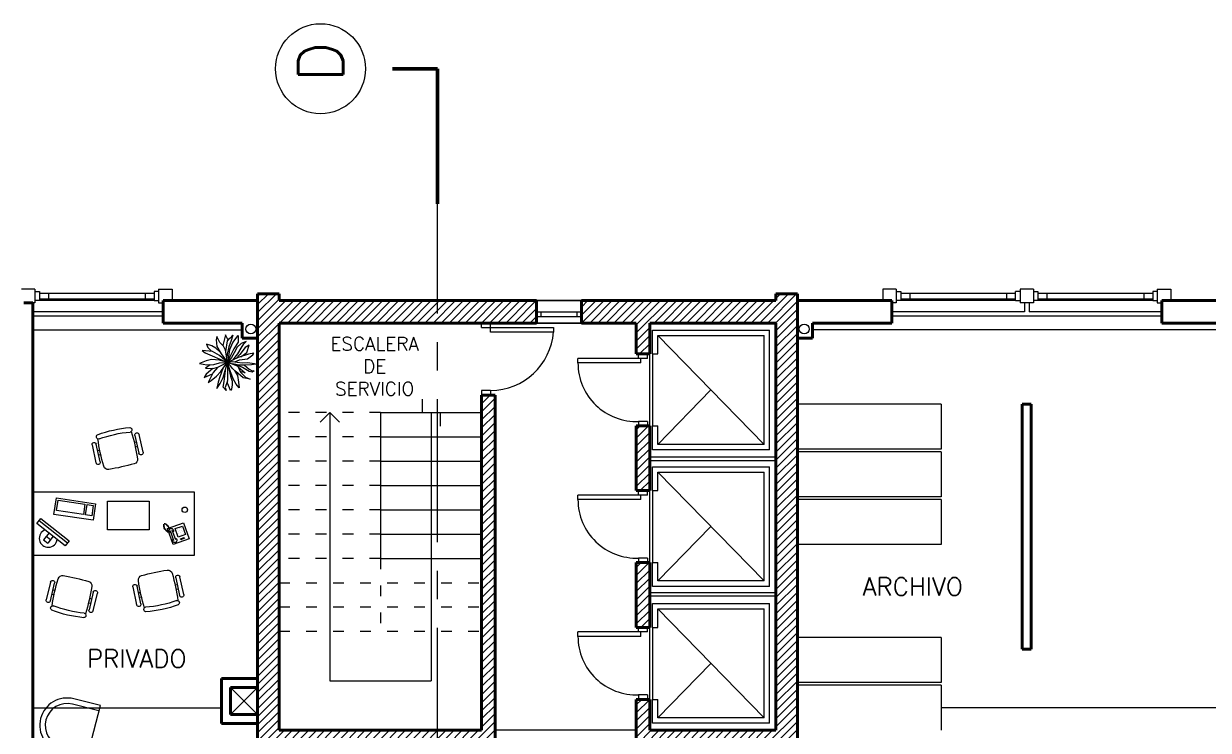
# Model space of a CAD drawing. Extents: x 1018 to 1337, y -109 to 133.
# Drawn here: x 1160.33 to 1173.5, y 124.3 to 132.15 of the extents above; entities that cross this region are included whole.
import ezdxf

# ---------------------------------------------------------------- set-up
doc = ezdxf.new("R2010")
doc.units = 0
doc.header["$LTSCALE"] = 0.5
doc.linetypes.add('ACAD_ISO03W100', pattern=[30, 12, -18])
doc.linetypes.add('CENTER', pattern=[50.8, 31.75, -6.35, 6.35, -6.35])
doc.layers.get('0').update_dxf_attribs({"linetype": 'CONTINUOUS'})
for name, color, linetype, lineweight in [('Carpintería', 55, 'CONTINUOUS', 20), ('Detalles .05', 243, 'CONTINUOUS', 5), ('Detalles 01', 8, 'CONTINUOUS', 9), ('Equipamiento fijo', 31, 'CONTINUOUS', 13), ('Equipamiento movil', 33, 'CONTINUOUS', 9), ('Muros corte', 7, 'CONTINUOUS', 40), ('Muros vista', 253, 'CONTINUOUS', 25), ('Pisos', 252, 'CONTINUOUS', 18), ('Proyección', 4, 'ACAD_ISO03W100', 18), ('Punta 01', 6, 'CONTINUOUS', 9), ('Punta 015', 64, 'CONTINUOUS', 13), ('Punta 02', 11, 'CONTINUOUS', 20), ('Punta 05', 52, 'CONTINUOUS', 50), ('Tratamiento pisos', 251, 'CONTINUOUS', 9)]:
    doc.layers.add(name, color=color, linetype=linetype, lineweight=lineweight)
doc.styles.add('Texto 1.5 mm', font='simplex.shx', dxfattribs={"height": 0.15})
doc.styles.add('Texto 2 mm', font='simplex.shx', dxfattribs={"height": 0.2})
doc.styles.add('Texto 5 mm', font='simplex.shx', dxfattribs={"height": 0.5})
pattern_1 = [(45, (127.78651, 0.94109), (-0.0449012806, 0.0449012806), [])]

# ---------------------------------------------------------------- blocks, each defined once
blk = doc.blocks.new('TELEFONO')
at = {"layer": 'Detalles .05'}
for p, q in [((0.139, 0.134), (-0.098, 0.134)), ((-0.098, 0.134), (-0.098, -0.099)), ((-0.071, 0.089), (-0.071, -0.055)), ((-0.043, 0.089), (-0.043, -0.055)), ((0.108, 0.063), (0, 0.063)), ((0, 0.063), (0, -0.063)), ((0.081, 0.108), (0.023, 0.108)), ((0.023, 0.108), (0.023, 0.094)), ((0.023, 0.094), (0.081, 0.094)), ((0.027, 0.041), (0.027, 0.041)), ((0.027, 0.014), (0.027, 0.014)), ((0.054, 0.041), (0.054, 0.041)), ((0.054, 0.014), (0.054, 0.014)), ((0.081, 0.094), (0.081, 0.108)), ((0.081, 0.041), (0.081, 0.041)), ((0.081, 0.014), (0.081, 0.014)), ((0.108, -0.063), (0.108, 0.063)), ((0.139, -0.099), (0.139, 0.134)), ((-0.129, -0.104), (-0.147, -0.11)), ((-0.129, -0.116), (-0.147, -0.121)), ((-0.129, -0.127), (-0.147, -0.133)), ((-0.129, -0.139), (-0.147, -0.145)), ((-0.124, -0.093), (-0.141, -0.098)), ((-0.124, -0.15), (-0.141, -0.156)), ((-0.118, -0.081), (-0.135, -0.087)), ((-0.118, -0.162), (-0.135, -0.168)), ((-0.112, -0.07), (-0.129, -0.075)), ((-0.106, -0.058), (-0.124, -0.064)), ((-0.101, -0.047), (-0.118, -0.052)), ((-0.089, -0.156), (-0.106, -0.162)), ((-0.083, -0.145), (-0.101, -0.15)), ((-0.098, -0.099), (0.139, -0.099)), ((-0.078, -0.133), (-0.095, -0.139)), ((-0.072, -0.121), (-0.089, -0.127)), ((-0.067, -0.083), (-0.078, -0.116)), ((0, -0.063), (0.108, -0.063)), ((0.027, -0.013), (0.027, -0.013)), ((0.027, -0.04), (0.027, -0.04)), ((0.054, -0.013), (0.054, -0.013)), ((0.054, -0.04), (0.054, -0.04)), ((0.081, -0.013), (0.081, -0.013)), ((0.081, -0.04), (0.081, -0.04)), ((-0.104, -0.17), (-0.122, -0.176))]:
    blk.add_line(p, q, dxfattribs=at)
for centre, start, end in [((-0.057, 0.089), 298.4915, 241.5085), ((-0.057, -0.055), 118.4915, 61.5085)]:
    blk.add_arc(centre, 0.0302, start, end, dxfattribs=at)
blk = doc.blocks.new('RECTANG')
for p, q in [((1, 1), (0, 1)), ((0, 1), (0, 0)), ((1, 0), (1, 1)), ((0, 0), (1, 0))]:
    blk.add_line(p, q)
blk = doc.blocks.new('KEYBOARD', base_point=(60, 294))
for p, xscale, yscale, zscale in [((60, 294), 19, 8, 19), ((61, 295), 13, 5, 13), ((75, 295), 3, 5, 3)]:
    blk.add_blockref('RECTANG', p, dxfattribs=dict(xscale=xscale, yscale=yscale, zscale=zscale))
blk = doc.blocks.new('Silla 1')
at = {"layer": 'Equipamiento movil'}
for p, q in [((-0.113, 0.266), (0.03, 0.409)), ((0.064, 0.375), (-0.079, 0.232)), ((-0.025, 0.286), (-0.009, 0.269)), ((0.01, 0.321), (0.027, 0.305)), ((0.232, -0.079), (0.375, 0.064)), ((0.409, 0.03), (0.266, -0.113)), ((0.305, 0.027), (0.321, 0.01)), ((0.269, -0.009), (0.286, -0.025))]:
    blk.add_line(p, q, dxfattribs=at)
for centre, radius, start, end in [((0.047, 0.392), 0.0242, 315, 135), ((0.147, 0.396), 0.0255, 61.3631, 224.3749), ((-0.651, -0.651), 1.342, 37.131, 52.869), ((-0.096, 0.249), 0.0242, 135, 315), ((1.406, -1.127), 1.988, 130.2245, 139.1817), ((-0.654, -0.654), 1.296, 37.1584, 52.8416), ((-0.061, 0.139), 0.0505, 139.1817, 220.8183), ((0.396, 0.147), 0.0255, 225.6251, 28.6369), ((1.406, 1.406), 1.988, 220.8183, 229.1817), ((-1.127, 1.406), 1.988, 310.8183, 319.7755), ((0.392, 0.047), 0.0242, 315, 135), ((0.139, -0.061), 0.0505, 229.1817, 310.8183), ((0.249, -0.096), 0.0242, 135, 315)]:
    blk.add_arc(centre, radius, start, end, dxfattribs=at)
blk = doc.blocks.new('Silla 2')
for p, q in [((15, 15), (0, 15)), ((0, 15), (0, -15)), ((15, 12), (0, 12)), ((0, -12), (15, -12)), ((0, -15), (15, -15))]:
    blk.add_line(p, q)
for radius in [15, 12]:
    blk.add_arc((15, 0), radius, 270, 90)
blk = doc.blocks.new('Treei')
for p, q in [((-1.6, 5.41), (-2.01, 5.58)), ((-2.01, 5.58), (-1.8, 4.47)), ((-0.75, 4.27), (-1.6, 5.41)), ((0.01, 4.32), (0.22, 5.68)), ((0.22, 5.68), (0.34, 5.97)), ((0.34, 5.97), (0.52, 5.11)), ((0.52, 5.11), (0.61, 3.71)), ((1.42, 4.57), (1.81, 5.28)), ((1.81, 5.28), (1.78, 5.7)), ((1.78, 5.7), (2.06, 5.28)), ((2.06, 5.28), (1.92, 4.62)), ((-3.94, 3.46), (-4.45, 3.93)), ((-4.45, 3.93), (-4.03, 2.89)), ((-4.03, 2.89), (-3.28, 2.03)), ((-3.05, 2.89), (-3.94, 3.46)), ((-2.15, 4.1), (-3.71, 4.62)), ((-3.71, 4.62), (-3.16, 3.73)), ((-3.16, 3.73), (-1.67, 2.62)), ((-1.83, 2.15), (-3.05, 2.89)), ((-1.21, 2.79), (-2.15, 4.1)), ((-1.8, 4.47), (-1.02, 2.25)), ((-1.67, 2.62), (-0.88, 1.91)), ((-0.56, 2.57), (-0.75, 4.27)), ((-0.11, 1.56), (-0.56, 2.57)), ((-0.17, 1), (0.06, 3.09)), ((0.06, 3.09), (0.01, 4.32)), ((1.05, 3.19), (0.44, 1.74)), ((0.61, 3.71), (0.57, 2.38)), ((0.61, 3.58), (1.42, 4.57)), ((0.8, 2.18), (2.11, 2.72)), ((0.96, 2.25), (2.2, 3.73)), ((1.92, 4.62), (1.05, 3.19)), ((2.2, 3.73), (1.92, 2.62)), ((2.11, 2.72), (3.12, 3.85)), ((3.3, 3.31), (2.36, 2.28)), ((3.12, 3.85), (3.58, 4.84)), ((3.58, 4.84), (3.3, 3.31)), ((-4.76, 0.09), (-5.92, -0.48)), ((-5.51, 0.92), (-5.8, 1.09)), ((-5.8, 1.09), (-4.68, 0.77)), ((-5.76, 2.23), (-4.31, 2.25)), ((-4.26, 1.14), (-5.76, 2.23)), ((-5.12, 0.4), (-5.51, 0.92)), ((-4.61, -0.04), (-5.12, 0.4)), ((-4.68, 0.77), (-3.34, 0.26)), ((-4.31, 2.25), (-2.93, 1.32)), ((-2.77, 0.45), (-4.26, 1.14)), ((-3.34, 0.26), (-1.78, -0.09)), ((-3.28, 2.03), (-2.08, 1.39)), ((-2.93, 1.32), (-0.51, 0.11)), ((-0.77, 0.18), (-2.77, 0.45)), ((-2.08, 1.39), (-1.04, 0.82)), ((-0.51, 1.14), (-1.83, 2.15)), ((-1.04, 0.82), (0.03, -0.03)), ((-1.02, 2.25), (0.03, -0.03)), ((0.03, -0.03), (-0.77, 0.18)), ((0.03, -0.03), (-0.17, 1)), ((0.03, -0.03), (0.2, 0.77)), ((2.04, 0.65), (0.03, -0.03)), ((0.7, 0.63), (0.03, -0.03)), ((0.03, -0.03), (2.96, 0.63)), ((1.85, 0.03), (0.03, -0.03)), ((0.2, 0.77), (0.8, 2.18)), ((0.57, 2.38), (0.31, 1.05)), ((1.28, 1.02), (0.7, 0.63)), ((1.99, 1.81), (1.28, 1.02)), ((1.69, 1.48), (2.82, 2.08)), ((3.28, 0.01), (1.85, 0.03)), ((2.36, 2.28), (1.99, 1.81)), ((2.73, 0.9), (2.04, 0.65)), ((3.51, 1.17), (2.73, 0.9)), ((2.82, 2.08), (4.22, 2.33)), ((2.96, 0.63), (3.97, 1)), ((4.41, -0.01), (3.28, 0.01)), ((4.64, 1.81), (3.51, 1.17)), ((3.97, 1), (4.77, 0.95)), ((4.22, 2.33), (5.46, 2.47)), ((5.39, 0.4), (4.41, -0.01)), ((5.46, 2.47), (4.64, 1.81)), ((4.77, 0.95), (5.72, 0.8)), ((6.02, 0.65), (5.39, 0.4)), ((5.72, 0.8), (6.02, 0.65)), ((-5.92, -0.48), (-3.64, -1.03)), ((-4.26, -1.67), (-5.51, -2.28)), ((-5.51, -2.28), (-4.86, -2.48)), ((-4.86, -2.48), (-3.37, -2.31)), ((-2.36, -0.36), (-4.61, -0.04)), ((-3.44, -0.9), (-4.26, -1.67)), ((-3.05, -2.53), (-3.55, -3.37)), ((-2.65, -0.43), (-3.44, -0.9)), ((-3.37, -2.31), (-1.83, -1.37)), ((-2.28, -1.64), (-3.05, -2.53)), ((-1.34, -0.24), (-2.65, -0.43)), ((-1.46, -1.72), (-2.33, -3.24)), ((-1.83, -1.37), (0.03, -0.03)), ((-1.78, -0.09), (-0.95, -0.18)), ((0.03, -0.03), (-1.46, -1.72)), ((-1.39, -3.32), (0.03, -0.03)), ((0.03, -0.03), (-1.34, -0.24)), ((-0.47, -1.76), (-0.63, -3.46)), ((0.03, -0.03), (-0.47, -1.76)), ((0.11, -1.72), (0.03, -0.03)), ((0.03, -0.03), (1.07, -2.16)), ((1, -0.83), (0.03, -0.03)), ((3.21, -0.98), (0.03, -0.03)), ((0.45, -2.92), (0.11, -1.72)), ((1.97, -1.44), (1, -0.83)), ((1.3, -3.19), (1.03, -2.11)), ((1.07, -2.16), (2.15, -3.07)), ((4.06, -0.75), (1.24, -0.39)), ((1.31, -1.02), (3.1, -1.64)), ((2.93, -2.41), (1.97, -1.44)), ((3.85, -3.54), (2.93, -2.41)), ((3.1, -1.64), (4.24, -2.04)), ((4.47, -1.62), (3.21, -0.98)), ((3.92, 0), (5.37, -0.51)), ((5.3, -0.93), (4.06, -0.75)), ((4.24, -2.04), (5.56, -2.28)), ((5.56, -2.28), (4.47, -1.62)), ((6.02, -0.34), (5.3, -0.93)), ((5.37, -0.51), (6.02, -0.34)), ((-3.55, -3.37), (-3.92, -4.48)), ((-3.92, -4.48), (-3.16, -4.25)), ((-3.16, -4.25), (-2.38, -3.46)), ((-2.33, -3.24), (-2.56, -5.44)), ((-2.56, -5.44), (-2.06, -4.77)), ((-2.06, -4.77), (-1.39, -3.32)), ((-0.63, -3.46), (-0.35, -4.6)), ((-0.35, -4.6), (0.2, -6.03)), ((0.2, -6.03), (0.5, -4.43)), ((0.5, -4.43), (0.45, -2.92)), ((0.5, -3.74), (1.19, -4.72)), ((1.19, -4.72), (1.28, -3.19)), ((1.28, -3.19), (2.47, -4.62)), ((2.15, -3.07), (3.12, -3.59)), ((2.93, -4.4), (2.43, -3.22)), ((2.47, -4.62), (3.23, -5.02)), ((3.23, -5.02), (2.93, -4.4)), ((3.12, -3.59), (4.27, -4.18)), ((4.27, -4.18), (3.85, -3.54))]:
    blk.add_line(p, q)

msp = doc.modelspace()

# ---------------------------------------------------------------- hatches: boundary and pattern name
at = {"layer": 'Detalles 01'}
h = msp.add_hatch(dxfattribs=at)
h.set_pattern_fill('ANSI31,_O', color=256, scale=0.02)
h.set_pattern_definition([(45, (-2.01349, 0.94109), (-0.0449012806, 0.0449012806), [])])
h.paths.add_polyline_path([(1166.032, 129.071), (1164.932, 129.071), (1164.932, 128.821), (1166.032, 128.821)])
h.paths.add_polyline_path([(1164.932, 129.071), (1163.172, 129.071), (1163.172, 129.146), (1162.932, 129.146), (1162.932, 124.146), (1164.932, 124.146), (1164.932, 124.296), (1163.172, 124.296), (1163.172, 128.821), (1164.932, 128.821)])
h.paths.add_polyline_path([(1165.572, 128.021), (1165.422, 128.021), (1165.422, 124.296), (1164.932, 124.296), (1164.932, 124.146), (1165.572, 124.146)])
h = msp.add_hatch(dxfattribs=at)
h.set_pattern_fill('ANSI31', color=256, scale=0.02, style=0)
h.set_pattern_definition(pattern_1)
h.paths.add_polyline_path([(1168.932, 129.146), (1168.692, 129.146), (1168.692, 129.071), (1166.532, 129.071), (1166.532, 128.821), (1167.142, 128.821), (1167.142, 128.477), (1167.292, 128.477), (1167.292, 128.821), (1168.692, 128.821), (1168.692, 124.296), (1167.292, 124.296), (1167.292, 124.64), (1167.142, 124.64), (1167.142, 124.146), (1168.932, 124.146)])
h.paths.add_polyline_path([(1167.292, 127.677), (1167.142, 127.677), (1167.142, 126.959), (1167.292, 126.959)], flags=17)
h = msp.add_hatch(dxfattribs=at)
h.set_pattern_fill('ANSI31', color=256, scale=0.02, style=0)
h.set_pattern_definition(pattern_1)
h.paths.add_polyline_path([(1167.292, 126.159), (1167.142, 126.159), (1167.142, 125.44), (1167.292, 125.44)])

# ---------------------------------------------------------------- linework, layer by layer
at = {"layer": 'Carpintería'}
for p, q in [((1160.457, 129.196), (1160.307, 129.196)), ((1160.457, 129.196), (1160.457, 129.046)), ((1161.832, 129.196), (1161.832, 129.046)), ((1161.832, 129.196), (1161.982, 129.196)), ((1161.982, 129.196), (1161.982, 129.071)), ((1170.032, 129.196), (1169.882, 129.196)), ((1169.882, 129.196), (1169.882, 129.071)), ((1170.032, 129.196), (1170.032, 129.046)), ((1171.557, 129.196), (1171.407, 129.196)), ((1171.407, 129.196), (1171.407, 129.046)), ((1171.557, 129.196), (1171.557, 129.046)), ((1172.932, 129.196), (1172.932, 129.046)), ((1172.932, 129.196), (1173.082, 129.196)), ((1173.082, 129.196), (1173.082, 129.071)), ((1160.457, 129.171), (1160.507, 129.171)), ((1160.507, 129.071), (1160.457, 129.071)), ((1160.507, 129.171), (1160.507, 129.071)), ((1160.507, 129.151), (1161.782, 129.151)), ((1160.507, 129.091), (1161.782, 129.091)), ((1160.607, 129.151), (1160.607, 129.091)), ((1161.682, 129.151), (1161.682, 129.091)), ((1161.782, 129.171), (1161.782, 129.071)), ((1161.832, 129.171), (1161.782, 129.171)), ((1161.782, 129.071), (1161.832, 129.071)), ((1170.032, 129.171), (1170.082, 129.171)), ((1170.082, 129.071), (1170.032, 129.071)), ((1170.082, 129.171), (1170.082, 129.071)), ((1170.082, 129.151), (1171.357, 129.151)), ((1170.082, 129.091), (1171.357, 129.091)), ((1170.182, 129.151), (1170.182, 129.091)), ((1171.257, 129.151), (1171.257, 129.091)), ((1171.407, 129.171), (1171.357, 129.171)), ((1171.357, 129.071), (1171.357, 129.171)), ((1171.357, 129.071), (1171.407, 129.071)), ((1171.557, 129.171), (1171.607, 129.171)), ((1171.607, 129.071), (1171.557, 129.071)), ((1171.607, 129.171), (1171.607, 129.071)), ((1171.607, 129.151), (1172.882, 129.151)), ((1171.607, 129.091), (1172.882, 129.091)), ((1171.707, 129.151), (1171.707, 129.091)), ((1172.782, 129.151), (1172.782, 129.091)), ((1172.882, 129.171), (1172.882, 129.071)), ((1172.932, 129.171), (1172.882, 129.171)), ((1172.882, 129.071), (1172.932, 129.071)), ((1160.457, 129.046), (1160.432, 129.046)), ((1161.832, 129.046), (1161.882, 129.046)), ((1166.532, 128.941), (1166.032, 128.941)), ((1166.082, 128.941), (1166.082, 128.891)), ((1166.482, 128.941), (1166.482, 128.891)), ((1170.032, 129.046), (1169.982, 129.046)), ((1171.557, 129.046), (1171.407, 129.046)), ((1172.932, 129.046), (1172.982, 129.046)), ((1165.422, 128.771), (1165.422, 128.821)), ((1165.522, 128.771), (1165.522, 128.821)), ((1166.532, 128.891), (1166.032, 128.891)), ((1165.422, 128.771), (1165.522, 128.771)), ((1165.522, 128.771), (1166.222, 128.771)), ((1165.522, 128.721), (1165.522, 128.771)), ((1166.222, 128.721), (1165.522, 128.721)), ((1166.222, 128.771), (1166.222, 128.721)), ((1167.322, 128.741), (1168.622, 128.741)), ((1167.322, 128.477), (1167.322, 128.741)), ((1167.382, 128.681), (1168.562, 128.681)), ((1167.382, 128.477), (1167.382, 128.681)), ((1168.562, 127.473), (1168.562, 128.681)), ((1168.622, 127.413), (1168.622, 128.741)), ((1167.192, 128.427), (1166.492, 128.427)), ((1166.492, 128.377), (1166.492, 128.427)), ((1167.167, 128.427), (1167.167, 128.477)), ((1167.267, 128.427), (1167.167, 128.427)), ((1167.192, 128.377), (1167.192, 128.427)), ((1167.267, 128.427), (1167.267, 128.477)), ((1167.322, 128.477), (1167.382, 128.477)), ((1167.192, 128.377), (1166.492, 128.377)), ((1165.522, 128.071), (1165.422, 128.071)), ((1165.422, 128.071), (1165.422, 128.021)), ((1165.522, 128.071), (1165.522, 128.021)), ((1167.267, 127.727), (1167.167, 127.727)), ((1167.167, 127.727), (1167.167, 127.677)), ((1167.267, 127.727), (1167.267, 127.677)), ((1167.322, 127.413), (1167.322, 127.677)), ((1167.322, 127.677), (1167.382, 127.677)), ((1167.382, 127.473), (1167.382, 127.677)), ((1168.562, 127.473), (1167.382, 127.473)), ((1168.622, 127.413), (1167.322, 127.413)), ((1167.322, 127.223), (1168.622, 127.223)), ((1167.322, 126.959), (1167.322, 127.223)), ((1168.622, 125.895), (1168.622, 127.223)), ((1167.382, 127.163), (1168.562, 127.163)), ((1167.382, 126.959), (1167.382, 127.163)), ((1168.562, 125.955), (1168.562, 127.163)), ((1167.167, 126.909), (1167.167, 126.959)), ((1167.267, 126.909), (1167.267, 126.959)), ((1167.322, 126.959), (1167.382, 126.959)), ((1167.192, 126.909), (1166.492, 126.909)), ((1166.492, 126.859), (1166.492, 126.909)), ((1167.192, 126.859), (1166.492, 126.859)), ((1167.267, 126.909), (1167.167, 126.909)), ((1167.192, 126.859), (1167.192, 126.909)), ((1167.267, 126.209), (1167.167, 126.209)), ((1167.167, 126.209), (1167.167, 126.159)), ((1167.267, 126.209), (1167.267, 126.159)), ((1167.322, 125.895), (1167.322, 126.159)), ((1167.322, 126.159), (1167.382, 126.159)), ((1167.382, 125.955), (1167.382, 126.159)), ((1168.622, 125.895), (1167.322, 125.895)), ((1168.562, 125.955), (1167.382, 125.955)), ((1167.322, 125.705), (1168.622, 125.705)), ((1167.322, 125.44), (1167.322, 125.705)), ((1167.382, 125.645), (1168.562, 125.645)), ((1167.382, 125.44), (1167.382, 125.645)), ((1168.562, 124.436), (1168.562, 125.645)), ((1168.622, 124.376), (1168.622, 125.705)), ((1167.192, 125.39), (1166.492, 125.39)), ((1166.492, 125.34), (1166.492, 125.39)), ((1167.167, 125.39), (1167.167, 125.44)), ((1167.267, 125.39), (1167.167, 125.39)), ((1167.192, 125.34), (1167.192, 125.39)), ((1167.267, 125.39), (1167.267, 125.44)), ((1167.322, 125.44), (1167.382, 125.44)), ((1167.192, 125.34), (1166.492, 125.34)), ((1167.267, 124.69), (1167.167, 124.69)), ((1167.167, 124.69), (1167.167, 124.64)), ((1167.267, 124.69), (1167.267, 124.64)), ((1167.322, 124.376), (1167.322, 124.64)), ((1167.322, 124.64), (1167.382, 124.64)), ((1167.382, 124.436), (1167.382, 124.64)), ((1168.622, 124.376), (1167.322, 124.376)), ((1168.562, 124.436), (1167.382, 124.436))]:
    msp.add_line(p, q, dxfattribs=at)
at = {"layer": 'Detalles .05'}
for p, q in [((1167.292, 127.333), (1168.692, 127.333)), ((1167.292, 127.293), (1168.692, 127.293)), ((1168.692, 125.825), (1167.292, 125.825)), ((1168.692, 125.785), (1167.292, 125.785))]:
    msp.add_line(p, q, dxfattribs=at)
at = {"layer": 'Detalles 01', "linetype": 'CENTER', "ltscale": 0.1}
msp.add_line((1164.932, 121.307), (1164.932, 130.146), dxfattribs=at)
at = {"layer": 'Detalles 01'}
for p, q in [((1161.782, 129.071), (1160.507, 129.071)), ((1171.357, 129.071), (1170.082, 129.071)), ((1172.882, 129.071), (1171.607, 129.071)), ((1161.882, 128.946), (1160.432, 128.946)), ((1171.457, 128.946), (1169.982, 128.946)), ((1171.457, 129.046), (1171.457, 128.946)), ((1171.507, 129.046), (1171.507, 128.946)), ((1172.982, 128.946), (1171.507, 128.946)), ((1161.882, 128.896), (1160.432, 128.896)), ((1172.982, 128.896), (1169.982, 128.896)), ((1167.382, 128.681), (1168.562, 127.473)), ((1167.322, 128.477), (1167.322, 127.677)), ((1167.972, 128.077), (1167.382, 127.473)), ((1164.76, 127.976), (1164.76, 127.826)), ((1163.629, 127.72), (1163.735, 127.826)), ((1163.735, 127.826), (1163.735, 124.846)), ((1163.841, 127.72), (1163.735, 127.826)), ((1164.86, 127.826), (1164.86, 124.846)), ((1164.96, 127.826), (1164.96, 127.676)), ((1167.382, 127.163), (1168.562, 125.955)), ((1167.322, 126.959), (1167.322, 126.159)), ((1167.972, 126.559), (1167.382, 125.955)), ((1167.382, 125.645), (1168.562, 124.436)), ((1167.322, 125.44), (1167.322, 124.64)), ((1167.972, 125.04), (1167.382, 124.436)), ((1163.735, 124.846), (1164.86, 124.846))]:
    msp.add_line(p, q, dxfattribs=at)
for centre in [(1162.857, 128.754), (1169.008, 128.754)]:
    msp.add_circle(centre, 0.055, dxfattribs=at)
for centre, radius, start, end in [((1165.521, 128.775), 0.703, 270.1171, 355.6407), ((1167.143, 128.377), 0.65, 180, 272.1618), ((1167.143, 126.859), 0.65, 180, 272.1618), ((1167.143, 125.34), 0.65, 180, 272.1618)]:
    msp.add_arc(centre, radius, start, end, dxfattribs=at)
at = {"layer": 'Equipamiento fijo'}
for p, q in [((1170.532, 127.921), (1168.932, 127.921)), ((1170.532, 127.921), (1170.532, 127.421)), ((1170.532, 127.421), (1168.932, 127.421)), ((1170.532, 127.391), (1168.932, 127.391)), ((1170.532, 127.391), (1170.532, 126.891)), ((1170.532, 126.891), (1168.932, 126.891)), ((1170.532, 126.861), (1168.932, 126.861)), ((1170.532, 126.861), (1170.532, 126.361)), ((1170.532, 126.361), (1168.932, 126.361)), ((1170.532, 125.326), (1168.932, 125.326)), ((1170.532, 125.326), (1170.532, 124.826)), ((1170.532, 124.826), (1168.932, 124.826)), ((1170.532, 124.796), (1168.932, 124.796)), ((1170.532, 124.796), (1170.532, 124.296))]:
    msp.add_line(p, q, dxfattribs=at)
at = {"layer": 'Equipamiento movil'}
for p, q in [((1162.232, 126.94), (1160.432, 126.94)), ((1160.432, 126.94), (1160.432, 126.24)), ((1162.232, 126.24), (1162.232, 126.94)), ((1161.262, 126.524), (1161.262, 126.841)), ((1161.262, 126.841), (1161.728, 126.841)), ((1161.728, 126.841), (1161.728, 126.524)), ((1160.48, 126.594), (1160.524, 126.649)), ((1160.795, 126.347), (1160.48, 126.594)), ((1160.505, 126.626), (1160.819, 126.378)), ((1160.524, 126.649), (1160.838, 126.402)), ((1160.614, 126.489), (1160.553, 126.412)), ((1160.63, 126.413), (1160.583, 126.45)), ((1160.661, 126.452), (1160.6, 126.375)), ((1161.728, 126.524), (1161.262, 126.524)), ((1160.553, 126.412), (1160.6, 126.375)), ((1160.838, 126.402), (1160.795, 126.347)), ((1160.432, 126.24), (1162.232, 126.24))]:
    msp.add_line(p, q, dxfattribs=at)
msp.add_circle((1162.123, 126.746), 0.03, dxfattribs=at)
msp.add_arc((1160.605, 126.429), 0.1, 109.6916, 353.9196, dxfattribs=at)
at = {"layer": 'Muros corte'}
for p, q in [((1162.932, 129.071), (1161.882, 129.071)), ((1161.882, 129.071), (1161.882, 128.821)), ((1162.932, 124.146), (1162.932, 129.146)), ((1162.932, 129.146), (1163.172, 129.146)), ((1163.172, 129.146), (1163.172, 129.071)), ((1163.172, 129.071), (1166.032, 129.071)), ((1166.032, 129.071), (1166.032, 128.821)), ((1166.532, 129.071), (1166.532, 128.821)), ((1166.532, 129.071), (1168.692, 129.071)), ((1168.932, 129.146), (1168.692, 129.146)), ((1168.692, 129.071), (1168.692, 129.146)), ((1168.932, 129.146), (1168.932, 124.146)), ((1169.982, 129.071), (1168.932, 129.071)), ((1169.982, 129.071), (1169.982, 128.821)), ((1174.032, 129.071), (1172.982, 129.071)), ((1172.982, 129.071), (1172.982, 128.821)), ((1160.432, 129.046), (1160.332, 129.046)), ((1160.432, 129.046), (1160.432, 122.205)), ((1162.762, 128.821), (1161.882, 128.821)), ((1162.762, 128.651), (1162.762, 128.821)), ((1162.932, 121.146), (1162.932, 128.821)), ((1163.172, 128.821), (1166.032, 128.821)), ((1163.172, 128.821), (1163.172, 124.296)), ((1166.532, 128.821), (1167.142, 128.821)), ((1167.142, 128.477), (1167.142, 128.821)), ((1167.292, 128.821), (1168.692, 128.821)), ((1167.292, 128.477), (1167.292, 128.821)), ((1168.692, 124.296), (1168.692, 128.821)), ((1169.982, 128.821), (1169.102, 128.821)), ((1169.102, 128.651), (1169.102, 128.821)), ((1174.032, 128.821), (1172.982, 128.821)), ((1162.932, 128.651), (1162.762, 128.651)), ((1168.932, 128.651), (1169.102, 128.651)), ((1167.292, 128.477), (1167.142, 128.477)), ((1165.422, 128.021), (1165.422, 124.296)), ((1165.572, 128.021), (1165.422, 128.021)), ((1165.572, 128.021), (1165.572, 124.146)), ((1171.432, 127.921), (1171.432, 125.196)), ((1171.532, 127.921), (1171.432, 127.921)), ((1171.532, 127.921), (1171.532, 125.196)), ((1167.142, 126.959), (1167.142, 127.677)), ((1167.292, 127.677), (1167.142, 127.677)), ((1167.292, 126.959), (1167.292, 127.677)), ((1167.292, 126.959), (1167.142, 126.959)), ((1167.292, 126.159), (1167.142, 126.159)), ((1167.142, 125.44), (1167.142, 126.159)), ((1167.292, 125.44), (1167.292, 126.159)), ((1167.292, 125.44), (1167.142, 125.44)), ((1171.532, 125.196), (1171.432, 125.196)), ((1162.532, 124.371), (1162.532, 124.871)), ((1162.532, 124.871), (1162.932, 124.871)), ((1162.632, 124.471), (1162.632, 124.771)), ((1162.632, 124.771), (1162.932, 124.771)), ((1167.142, 124.146), (1167.142, 124.64)), ((1167.292, 124.64), (1167.142, 124.64)), ((1167.292, 124.296), (1167.292, 124.64)), ((1162.632, 124.471), (1162.932, 124.471)), ((1162.532, 124.371), (1162.932, 124.371)), ((1163.172, 124.296), (1165.422, 124.296)), ((1168.692, 124.296), (1167.292, 124.296))]:
    msp.add_line(p, q, dxfattribs=at)
at = {"layer": 'Muros vista'}
for p, q in [((1166.532, 129.071), (1166.032, 129.071)), ((1166.532, 128.821), (1166.032, 128.821))]:
    msp.add_line(p, q, dxfattribs=at)
at = {"layer": 'Pisos'}
for p, q in [((1167.292, 127.677), (1167.292, 128.477)), ((1164.297, 127.826), (1164.297, 126.206)), ((1164.297, 127.826), (1165.422, 127.826)), ((1164.297, 127.556), (1165.422, 127.556)), ((1164.297, 127.286), (1165.422, 127.286)), ((1164.297, 127.016), (1165.422, 127.016)), ((1167.292, 126.159), (1167.292, 126.959)), ((1164.297, 126.746), (1165.422, 126.746)), ((1164.297, 126.476), (1165.422, 126.476)), ((1164.297, 126.206), (1165.422, 126.206)), ((1167.292, 124.64), (1167.292, 125.44))]:
    msp.add_line(p, q, dxfattribs=at)
at = {"layer": 'Proyección', "ltscale": 0.02}
for p, q in [((1164.297, 127.826), (1163.172, 127.826)), ((1164.297, 127.556), (1163.172, 127.556)), ((1164.297, 127.286), (1163.172, 127.286)), ((1164.297, 127.016), (1163.172, 127.016)), ((1164.297, 126.746), (1163.172, 126.746)), ((1164.297, 126.476), (1163.172, 126.476)), ((1164.297, 126.206), (1163.172, 126.206)), ((1164.297, 126.206), (1164.297, 125.401)), ((1163.172, 125.936), (1165.422, 125.936)), ((1163.172, 125.666), (1165.422, 125.666)), ((1163.172, 125.396), (1165.422, 125.396))]:
    msp.add_line(p, q, dxfattribs=at)
at = {"layer": 'Punta 01'}
for p, q in [((1162.932, 124.771), (1162.632, 124.471)), ((1162.632, 124.771), (1162.932, 124.471))]:
    msp.add_line(p, q, dxfattribs=at)
at = {"layer": 'Punta 02'}
msp.add_circle((1163.632, 131.646), 0.5, dxfattribs=at)
at = {"layer": 'Punta 05'}
for p, q in [((1164.932, 131.646), (1164.432, 131.646)), ((1164.932, 130.146), (1164.932, 131.646))]:
    msp.add_line(p, q, dxfattribs=at)
at = {"layer": 'Tratamiento pisos'}
for p, q in [((1160.432, 128.746), (1162.762, 128.746)), ((1174.032, 128.746), (1169.102, 128.746)), ((1160.432, 124.546), (1162.532, 124.546)), ((1174.032, 124.546), (1170.532, 124.546)), ((1167.142, 124.296), (1165.572, 124.296))]:
    msp.add_line(p, q, dxfattribs=at)

# ---------------------------------------------------------------- block references
at = {"layer": 'Detalles .05'}
for name, p, xscale, yscale, zscale, rotation in [('Treei', (1162.599, 128.383), 0.05201508312000002, 0.05201508312000002, 0.05201508312000002, 270), ('TELEFONO', (1162.031, 126.489), -0.8, 0.8, 0.8, 199.5246331456692)]:
    msp.add_blockref(name, p, dxfattribs=dict(at, xscale=xscale, yscale=yscale, zscale=zscale, rotation=rotation))
at = {"layer": 'Equipamiento movil', "xscale": -1}
for p, rotation in [((1161.421, 127.221), 327.5460991057164), ((1160.915, 125.987), 121.8510703199659), ((1161.784, 126.051), 147.2140234953107)]:
    msp.add_blockref('Silla 1', p, dxfattribs=dict(at, rotation=rotation))
at = {"layer": 'Equipamiento movil'}
for name, p, xscale, yscale, zscale, rotation in [('KEYBOARD', (1160.695, 126.879), -0.02326153846132684, 0.02326153846151868, 0.02326153846153847, 171.4219653329422), ('Silla 2', (1161.109, 124.276), 0.02025, 0.02025, 0.02025, 165.6545911274209)]:
    msp.add_blockref(name, p, dxfattribs=dict(at, xscale=xscale, yscale=yscale, zscale=zscale, rotation=rotation))

# ---------------------------------------------------------------- texts
at = {"layer": 'Punta 015', "insert": (1164.233, 128.665), "char_height": 0.15, "width": 1.23789, "attachment_point": 2, "style": 'Texto 1.5 mm'}
msp.add_mtext('ESCALERA DE SERVICIO', dxfattribs=at)
at = {"layer": 'Punta 02', "char_height": 0.2, "attachment_point": 7, "style": 'Texto 2 mm'}
for s, insert, width in [('ARCHIVO', (1169.658, 125.793), 1.29857), ('PRIVADO', (1161.036, 124.993), 1.26943)]:
    msp.add_mtext(s, dxfattribs=dict(at, insert=insert, width=width))
at = {"layer": 'Punta 05', "insert": (1163.883, 131.497), "char_height": 0.5, "width": 0.3999, "attachment_point": 7, "rotation": 90, "style": 'Texto 5 mm'}
msp.add_mtext('D', dxfattribs=at)

doc.saveas('drawing.dxf')
